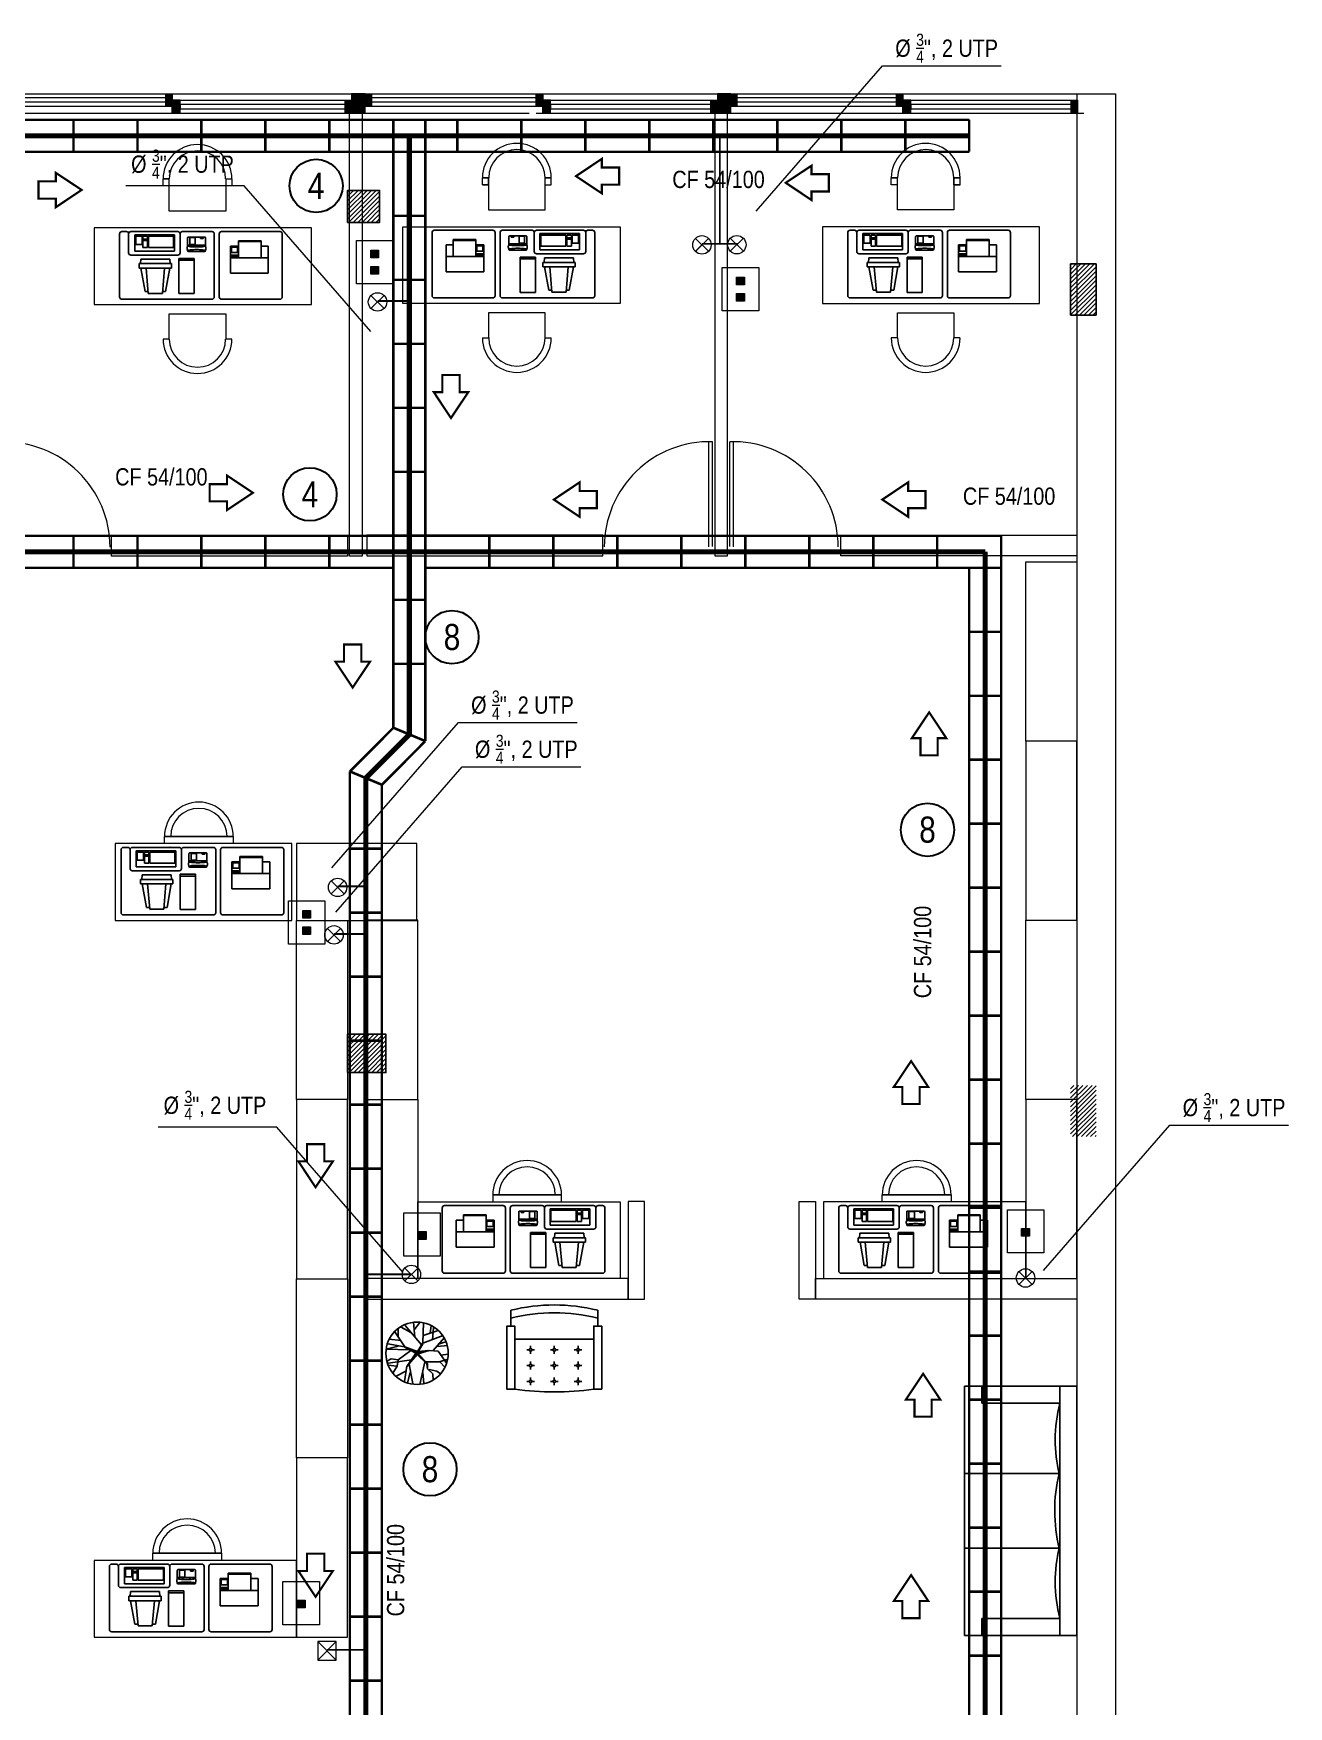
# Model space of a CAD drawing. Header units: millimetres. Extents: x 0 to 126, y 0 to 76.
# Drawn here: x 13.32 to 23.13, y 24.78 to 37.85 of the extents above; entities that cross this region are included whole.
import ezdxf

# ---------------------------------------------------------------- set-up
doc = ezdxf.new("R2010")
doc.units = ezdxf.units.MM
doc.linetypes.add('Continua', pattern=[0])
doc.linetypes.add('DASHED', pattern=[0.75, 0.5, -0.25])
for name, color, linetype in [('9__9', 9, 'Continuous'), ('A-FURN-1', 7, 'Continuous'), ('E-COLUMNA', 20, 'Continuous'), ('HatchColus', 8, 'Continuous'), ('MOVABLE_FURNISHINGS', 7, 'Continuous'), ('Muebles', 2, 'Continuous'), ('TRACO01', 7, 'Continuous'), ('TRACO02', 255, 'Continuous')]:
    doc.layers.add(name, color=color, linetype=linetype)
for name, color, linetype, lineweight in [('ARQUITECTÓNICO', 152, 'Continuous', 0), ('INST. VOZ Y DATOS', 40, 'Continuous', 0), ('TEXTOS INST. VOZ Y DATOS', 1, 'Continuous', 0)]:
    doc.layers.add(name, color=color, linetype=linetype, lineweight=lineweight)
doc.styles.add('75', font='ARIALN.TTF', dxfattribs={"height": 0.135})
pattern_1 = [(45, (-703.665528, -104.339468), (-0.0176776695, 0.0176776695), [])]

# ---------------------------------------------------------------- blocks, each defined once
blk = doc.blocks.new('A$C35E06030')
at = {"layer": 'HatchColus', "linetype": 'Continua', "ltscale": 0.05}
h = blk.add_hatch(dxfattribs=at)
h.set_pattern_fill('ANSI31', color=256, scale=0.2, style=0)
h.set_pattern_definition(pattern_1)
h.paths.add_polyline_path([(5.65, 32.595), (5.65, 32.295), (5.95, 32.295), (5.95, 32.595)])
h.paths.add_polyline_path([(11.35, 32.595), (11.35, 32.345), (11.6, 32.345), (11.6, 32.595)])
h = blk.add_hatch(dxfattribs=at)
h.set_pattern_fill('ANSI31', color=256, scale=0.2, style=0)
h.set_pattern_definition(pattern_1)
h.paths.add_polyline_path([(17, 31.621), (17.2, 31.621), (17.2, 32.021), (17, 32.021)])
h = blk.add_hatch(dxfattribs=at)
h.set_pattern_fill('ANSI31', color=256, scale=0.2, style=0)
h.set_pattern_definition(pattern_1)
h.paths.add_polyline_path([(0.2, 25.603), (0, 25.603), (0, 25.203), (0.2, 25.203)])
h.paths.add_polyline_path([(5.949, 26.003), (5.649, 26.003), (5.649, 25.703), (5.949, 25.703)])
h.paths.add_polyline_path([(11.65, 26.003), (11.35, 26.003), (11.35, 25.703), (11.65, 25.703)])
h.paths.add_polyline_path([(17.2, 25.603), (17, 25.603), (17, 25.203), (17.2, 25.203)])
at = {"layer": 'E-COLUMNA', "linetype": 'Continua', "ltscale": 0.05}
for points in [[(11.35, 32.345), (11.6, 32.345), (11.6, 32.595), (11.35, 32.595)], [(17, 31.621), (17.2, 31.621), (17.2, 32.021), (17, 32.021)], [(11.35, 25.703), (11.65, 25.703), (11.65, 26.003), (11.35, 26.003)]]:
    blk.add_lwpolyline(points, close=True, dxfattribs=at)
blk = doc.blocks.new('A$C12894DB4')
at = {"layer": 'TRACO01', "color": 0}
for p, q in [((9.91, 5.66), (9.91, 5.26)), ((11.31, 5.66), (9.91, 5.66)), ((11.31, 5.46), (9.91, 5.46)), ((11.31, 5.26), (9.91, 5.26)), ((11.31, 4.66), (9.91, 4.66)), ((9.91, 4.66), (9.91, 3.46)), ((11.31, 5.66), (11.31, 5.26)), ((11.31, 4.66), (11.31, 3.46)), ((17.03, 4.24), (17.03, 4.14)), ((20.83, 4.44), (17.23, 4.44)), ((18.23, 4.2), (18.23, 4.05)), ((19.83, 4.2), (19.83, 4.05)), ((21.03, 4.24), (21.03, 4.13)), ((9.71, 2.26), (4.71, 2.26)), ((11.31, 3.46), (9.91, 3.46)), ((17.03, 3.36), (17.03, 1.44)), ((20.83, 3.04), (17.23, 3.04)), ((20.83, 1.24), (17.23, 1.24)), ((17.53, 1.57), (17.53, 1.37)), ((18.13, 1.57), (17.53, 1.57)), ((18.13, 1.37), (17.53, 1.37)), ((18.13, 1.57), (18.13, 1.37)), ((18.23, 3.43), (18.23, 3.28)), ((19.33, 2.91), (19.33, 1.37)), ((19.33, 2.91), (20.53, 2.91)), ((19.33, 1.37), (20.53, 1.37)), ((19.83, 3.43), (19.83, 3.28)), ((20.53, 2.91), (20.53, 1.37)), ((21.03, 3.36), (21.03, 1.44)), ((24.13, 3.58), (29.73, 3.58)), ((24.13, 3.58), (24.13, 1.08)), ((24.13, 1.08), (29.73, 1.08)), ((29.73, 3.58), (29.73, 1.08)), ((29.93, 3.58), (29.93, 1.98)), ((29.93, 3.58), (30.93, 3.58)), ((29.93, 1.98), (30.93, 1.98)), ((29.93, 1.68), (29.93, 1.08)), ((29.93, 1.68), (30.93, 1.68)), ((29.93, 1.08), (30.93, 1.08)), ((30.93, 3.58), (30.93, 1.98)), ((30.93, 1.68), (30.93, 1.08)), ((31.13, 2.88), (31.13, 1.08)), ((31.13, 2.88), (32.53, 2.88)), ((31.13, 1.08), (32.53, 1.08)), ((32.53, 2.88), (32.53, 1.08))]:
    blk.add_line(p, q, dxfattribs=at)
for centre, radius, start, end in [((18.18, 3.74), 1.25, 166.0825, 180), ((18.18, 3.74), 1.25, 180, 191.2958), ((17.16, 3.98), 0.2, 70.2489, 166.4245), ((17.23, 4.24), 0.2, 90, 180), ((18.07, 7.64), 3.57, 256.1032, 263.8325), ((18.64, 12.93), 8.89, 263.8325, 267.4371), ((17.99, 4.2), 0.24, 0, 90), ((19.03, 21.61), 17.58, 267.4371, 270), ((19.03, 21.61), 17.58, 270, 272.5629), ((19.42, 12.93), 8.89, 272.5629, 276.1675), ((20.07, 4.2), 0.24, 90, 180), ((19.99, 7.64), 3.57, 276.1675, 283.8968), ((20.83, 4.24), 0.2, 0, 90), ((20.9, 3.98), 0.2, 9.5352, 104.6502), ((20.4, 3.82), 0.72, 9.4076, 17.8024), ((19.88, 3.74), 1.25, 0, 9.4076), ((19.88, 3.74), 1.25, 350.5924, 360), ((17.19, 3.54), 0.24, 191.2958, 283.3617), ((17.23, 2.84), 0.2, 90, 180), ((17.23, 1.44), 0.2, 180, 270), ((18.07, -0.17), 3.57, 96.1675, 103.8968), ((16.93, 3.52), 0.369, 323.5958, 323.7272), ((18.64, -5.45), 8.89, 92.5629, 96.1675), ((17.99, 3.28), 0.24, 270, 0), ((19.03, -14.14), 17.58, 90, 92.5629), ((19.03, -14.14), 17.58, 87.4371, 90), ((19.42, -5.45), 8.89, 83.8325, 87.4371), ((20.07, 3.28), 0.24, 180, 270), ((19.99, -0.17), 3.57, 76.6383, 83.8325), ((20.87, 3.54), 0.24, 256.6383, 358.4297), ((20.83, 2.84), 0.2, 0, 90), ((20.83, 1.44), 0.2, 270, 0)]:
    blk.add_arc(centre, radius, start, end, dxfattribs=at)
at = {"layer": 'TRACO02', "color": 0}
for p, q in [((0.5, 15.04), (13.5, 15.04)), ((35.6, 15.04), (15.6, 15.04)), ((0, 14.54), (0, 0.54)), ((14, 14.54), (14, 0.54)), ((15.1, 14.54), (15.1, 0.54)), ((19.55, 6), (19.55, 13.8)), ((22.95, 13.8), (19.55, 13.8)), ((22.95, 6), (22.95, 13.8)), ((24.99, 8.15), (25.9, 13.35)), ((25.9, 13.35), (26.59, 13.35)), ((26.13, 8.15), (26.62, 13.75)), ((26.62, 13.75), (29.75, 13.75)), ((30.24, 8.15), (29.75, 13.75)), ((29.79, 13.35), (30.47, 13.35)), ((31.39, 8.15), (30.47, 13.35)), ((36.1, 14.54), (36.1, 0.54)), ((11.51, 9.26), (3.11, 9.26)), ((3.11, 9.26), (3.11, 3.26)), ((11.51, 9.26), (11.51, 3.26)), ((24.59, 8.15), (31.79, 8.15)), ((24.59, 7.15), (24.59, 8.15)), ((31.79, 7.15), (31.79, 8.15)), ((11.51, 5.86), (3.11, 5.86)), ((4.71, 5.86), (4.71, 2.06)), ((9.71, 5.86), (9.71, 2.06)), ((22.95, 6.4), (19.55, 6.4)), ((22.95, 6), (19.55, 6)), ((22.7, 4.74), (22.7, 0.54)), ((33.6, 5.24), (23.2, 5.24)), ((23.93, 4.38), (32.73, 4.38)), ((23.93, 4.38), (23.93, 0.78)), ((24.59, 7.15), (31.79, 7.15)), ((24.98, 6.15), (24.89, 7.15)), ((24.98, 6.15), (31.4, 6.15)), ((31.4, 6.15), (31.49, 7.15)), ((32.73, 4.38), (32.73, 0.78)), ((34.1, 4.74), (34.1, 0.54)), ((0.5, 0.04), (13.5, 0.04)), ((4.71, 3.26), (3.11, 3.26)), ((9.71, 2.06), (4.71, 2.06)), ((11.51, 3.26), (9.71, 3.26)), ((22.2, 0.04), (15.6, 0.04)), ((33.6, 0.04), (23.2, 0.04)), ((23.93, 0.78), (32.73, 0.78)), ((35.6, 0.04), (34.6, 0.04))]:
    blk.add_line(p, q, dxfattribs=at)
for centre, radius, start, end in [((0.5, 14.54), 0.5, 90, 180), ((13.5, 14.54), 0.5, 0, 90), ((15.6, 14.54), 0.5, 90, 180), ((35.6, 14.54), 0.5, 0, 90), ((23.2, 4.74), 0.5, 90, 180), ((33.6, 4.74), 0.5, 0, 90), ((0.5, 0.54), 0.5, 180, 270), ((13.5, 0.54), 0.5, 270, 0), ((15.6, 0.54), 0.5, 180, 270), ((22.2, 0.54), 0.5, 270, 0), ((23.2, 0.54), 0.5, 180, 270), ((27.71, -4.98), 5.57, 115.6743, 116.5651), ((29.09, -4.98), 5.57, 63.4349, 64.3257), ((33.6, 0.54), 0.5, 270, 0), ((34.6, 0.54), 0.5, 180, 270), ((35.6, 0.54), 0.5, 270, 0)]:
    blk.add_arc(centre, radius, start, end, dxfattribs=at)
blk = doc.blocks.new('FIXT-SOFA3672')
at = {"layer": 'A-FURN-1'}
for p, q in [((35.919106, 36.03653), (-35.919106, 36.03653)), ((-35.919106, 36.03653), (-35.919106, 0.010204)), ((35.919106, 0.010204), (35.919106, 36.03653)), ((-35.896767, 30.508681), (35.914639, 30.508681)), ((-31.016712, 5.575283), (-31.016712, 30.508681)), ((-10.734035, 30.318065), (-10.734035, -0.180412)), ((10.734035, 30.318065), (10.734035, -0.180412)), ((31.016712, 5.575283), (31.016712, 30.508681)), ((-35.896767, 5.575283), (-31.016712, 5.575283)), ((35.896767, 5.575283), (31.016712, 5.575283)), ((-35.919106, 0.010204), (35.919106, 0.010204))]:
    blk.add_line(p, q, dxfattribs=at)
for centre, radius, start, end in [((-20.12418, 71.160164), 42.085514, 255, 269.461553), ((-20.176819, 65.559021), 36.484119, 269.461552, 284.999998), ((-0.096013, 70.019703), 41.102158, 255, 270.121624), ((-0.098873, 71.366776), 42.449238, 270.121624, 285.000001), ((20.176819, 65.559021), 36.484119, 255.000002, 270.538448), ((20.12418, 71.160164), 42.085514, 270.538447, 285)]:
    blk.add_arc(centre, radius, start, end, dxfattribs=at)
blk = doc.blocks.new('arbolp114')
at = {"color": 0, "linetype": 'ByBlock'}
for p, q in [((-0.319, 0.205), (-0.389, 0.318)), ((-0.182, 0.289), (-0.333, 0.369)), ((-0.165, 0.209), (-0.203, 0.453)), ((-0.109, 0.31), (-0.154, 0.474)), ((-0.126, 0.175), (-0.067, 0.491)), ((0.126, 0.138), (0.045, 0.503)), ((0.091, 0.306), (0.108, 0.482)), ((0.168, 0.249), (0.252, 0.332)), ((0.193, 0.26), (0.319, 0.289)), ((0.252, 0.332), (0.256, 0.436)), ((0.319, 0.289), (0.378, 0.331)), ((-0.417, 0.087), (-0.476, 0.121)), ((-0.326, 0.205), (-0.462, 0.192)), ((-0.088, 0.104), (-0.462, 0.159)), ((-0.301, 0.104), (-0.417, 0.087)), ((-0.305, 0.104), (-0.319, 0.205)), ((-0.098, -0.045), (-0.301, 0.104)), ((-0.018, -0.001), (-0.165, 0.213)), ((-0.165, 0.213), (0.001, 0.019)), ((-0.116, 0.148), (-0.006, 0.006)), ((-0.001, 0.009), (-0.116, 0.148)), ((-0.006, 0.006), (-0.013, -0.015)), ((0.151, 0.157), (-0.001, 0.009)), ((0.001, 0.019), (0.157, 0.171)), ((0.005, 0), (0.151, 0.157)), ((0.018, 0.007), (0.168, 0.165)), ((0.018, 0.007), (0.196, -0.047)), ((0.143, 0.138), (0.357, 0.138)), ((0.157, 0.171), (0.168, 0.249)), ((0.168, 0.165), (0.168, 0.249)), ((0.336, -0.035), (0.476, 0.163)), ((0.357, 0.138), (0.497, 0.096)), ((0.361, 0.133), (0.452, 0.226)), ((0.375, 0.028), (0.504, 0.012)), ((-0.494, -0.068), (-0.119, -0.057)), ((-0.305, -0.115), (-0.494, -0.068)), ((-0.203, -0.102), (-0.466, -0.152)), ((-0.256, -0.207), (-0.452, -0.228)), ((-0.195, -0.102), (-0.354, -0.342)), ((-0.203, -0.098), (-0.119, -0.057)), ((0.008, -0.026), (-0.195, -0.102)), ((0.073, -0.134), (-0.193, -0.447)), ((-0.179, -0.095), (0.011, -0.018)), ((-0.116, -0.063), (0.005, -0.003)), ((-0.013, -0.015), (-0.116, -0.063)), ((-0.098, -0.045), (-0.018, -0.001)), ((-0.033, -0.258), (-0.056, -0.497)), ((0.174, -0.042), (0.005, 0)), ((0.005, -0.003), (0.068, -0.021)), ((0.008, -0.026), (0.193, -0.047)), ((0.008, -0.026), (0.094, -0.169)), ((0.011, -0.018), (0.174, -0.042)), ((0.017, -0.021), (0.094, -0.152)), ((0.094, -0.161), (0.417, -0.287)), ((0.094, -0.169), (0.105, -0.493)), ((0.196, -0.047), (0.336, -0.035)), ((0.245, -0.22), (0.266, -0.409)), ((0.256, -0.047), (0.438, -0.253)), ((0.319, -0.11), (0.494, -0.123)), ((0.34, -0.144), (0.459, -0.186)), ((-0.305, -0.27), (-0.305, -0.392)), ((-0.098, -0.333), (-0.256, -0.417)), ((-0.044, -0.376), (0.042, -0.493)), ((0.098, -0.287), (0.336, -0.363)), ((0.21, -0.329), (0.224, -0.442))]:
    blk.add_line(p, q, dxfattribs=at)
blk.add_circle((0, 0), 0.5, dxfattribs=at)
blk = doc.blocks.new('A$C6B612579')
at = {"layer": '9__9', "color": 253, "extrusion": (0, 0, -1), "xscale": 4.875, "yscale": 4.875, "zscale": 4.875}
blk.add_blockref('arbolp114', (-2.46, 2.44), dxfattribs=at)
blk = doc.blocks.new('Sillon_2')
at = {"layer": 'MOVABLE_FURNISHINGS', "color": 7, "linetype": 'Continuous'}
for points in [[(0.0375, 0.75), (0.0375, 0.675, -0.1212121), (0.8625, 0.675), (0.8625, 0.75, 0.1212121)], [(0.2125, 0.375, -1), (0.2375, 0.375, -1)], [(0.4375, 0.375, -1), (0.4625, 0.375, -1)], [(0.6625, 0.375, -1), (0.6875, 0.375, -1)], [(0.2125, 0.225, -1), (0.2375, 0.225, -1)], [(0.4375, 0.225, -1), (0.4625, 0.225, -1)], [(0.6625, 0.225, -1), (0.6875, 0.225, -1)], [(0.2125, 0.075, -1), (0.2375, 0.075, -1)], [(0.4375, 0.075, -1), (0.4625, 0.075, -1)], [(0.6625, 0.075, -1), (0.6875, 0.075, -1)]]:
    blk.add_lwpolyline(points, format="xyb", close=True, dxfattribs=at)
for points in [[(0.8625, 0.6), (0.8625, 0.675, 0.1212121), (0.0375, 0.675), (0.0375, 0.6)], [(0.0375, 0), (0.075, 0, 0.0666667), (0.825, 0), (0.8625, 0)]]:
    blk.add_lwpolyline(points, format="xyb", dxfattribs=at)
for points in [[(0, 0), (0.075, 0), (0.075, 0.6), (0, 0.6)], [(0.825, 0), (0.9, 0), (0.9, 0.6), (0.825, 0.6)]]:
    blk.add_lwpolyline(points, close=True, dxfattribs=at)
for points in [[(0.075, 0.475), (0.825, 0.475)], [(0.1875, 0.375), (0.2125, 0.375)], [(0.225, 0.4125), (0.225, 0.3875)], [(0.225, 0.3625), (0.225, 0.3375)], [(0.2375, 0.375), (0.2625, 0.375)], [(0.4125, 0.375), (0.4375, 0.375)], [(0.45, 0.4125), (0.45, 0.3875)], [(0.45, 0.3625), (0.45, 0.3375)], [(0.4625, 0.375), (0.4875, 0.375)], [(0.6375, 0.375), (0.6625, 0.375)], [(0.675, 0.4125), (0.675, 0.3875)], [(0.675, 0.3625), (0.675, 0.3375)], [(0.6875, 0.375), (0.7125, 0.375)], [(0.1875, 0.225), (0.2125, 0.225)], [(0.225, 0.2625), (0.225, 0.2375)], [(0.225, 0.2125), (0.225, 0.1875)], [(0.2375, 0.225), (0.2625, 0.225)], [(0.4125, 0.225), (0.4375, 0.225)], [(0.45, 0.2625), (0.45, 0.2375)], [(0.45, 0.2125), (0.45, 0.1875)], [(0.4625, 0.225), (0.4875, 0.225)], [(0.6375, 0.225), (0.6625, 0.225)], [(0.675, 0.2625), (0.675, 0.2375)], [(0.675, 0.2125), (0.675, 0.1875)], [(0.6875, 0.225), (0.7125, 0.225)], [(0.1875, 0.075), (0.2125, 0.075)], [(0.225, 0.1125), (0.225, 0.0875)], [(0.225, 0.0625), (0.225, 0.0375)], [(0.2375, 0.075), (0.2625, 0.075)], [(0.4125, 0.075), (0.4375, 0.075)], [(0.45, 0.1125), (0.45, 0.0875)], [(0.45, 0.0625), (0.45, 0.0375)], [(0.4625, 0.075), (0.4875, 0.075)], [(0.6375, 0.075), (0.6625, 0.075)], [(0.675, 0.1125), (0.675, 0.0875)], [(0.675, 0.0625), (0.675, 0.0375)], [(0.6875, 0.075), (0.7125, 0.075)]]:
    blk.add_lwpolyline(points, dxfattribs=at)
blk = doc.blocks.new('A$C1BEB1155')
at = {"layer": 'INST. VOZ Y DATOS', "color": 6}
for points in [[(0, 0.144), (0.144, 0)], [(0, 0), (0.144, 0.144)]]:
    blk.add_lwpolyline(points, dxfattribs=at)
blk.add_lwpolyline([(0.144, 0.144), (0, 0.144), (0, 0), (0.144, 0)], close=True, dxfattribs=at)

msp = doc.modelspace()

# ---------------------------------------------------------------- hatches: boundary and pattern name
at = {"layer": 'ARQUITECTÓNICO'}
h = msp.add_hatch(color=0, dxfattribs=at)
h.paths.add_polyline_path([(14.405, 37.233), (14.468, 37.233), (14.468, 37.333), (14.405, 37.333)])
h.paths.add_polyline_path([(14.405, 37.283), (14.405, 37.383), (14.354, 37.383), (14.354, 37.283)])
h = msp.add_hatch(color=0, dxfattribs=at)
h.paths.add_polyline_path([(15.807, 37.283), (15.756, 37.283), (15.756, 37.233), (15.807, 37.233)])
h.paths.add_polyline_path([(15.807, 37.333), (15.756, 37.333), (15.756, 37.283), (15.807, 37.283)])
h = msp.add_hatch(color=0, dxfattribs=at)
h.paths.add_polyline_path([(15.807, 37.383), (15.807, 37.333), (15.912, 37.333), (15.912, 37.383)])
h.paths.add_polyline_path([(15.807, 37.333), (15.807, 37.283), (15.912, 37.283), (15.912, 37.333)])
h.paths.add_polyline_path([(15.912, 37.233), (15.912, 37.283), (15.807, 37.283), (15.807, 37.233)])
for points in [[(15.963, 37.383), (15.912, 37.383), (15.912, 37.283), (15.963, 37.283)], [(18.817, 37.383), (18.766, 37.383), (18.766, 37.283), (18.817, 37.283)]]:
    msp.add_hatch(color=0, dxfattribs=at).paths.add_polyline_path(points)
h = msp.add_hatch(color=0, dxfattribs=at)
h.paths.add_polyline_path([(17.3, 37.233), (17.362, 37.233), (17.362, 37.333), (17.3, 37.333)])
h.paths.add_polyline_path([(17.3, 37.283), (17.3, 37.383), (17.249, 37.383), (17.249, 37.283)])
h = msp.add_hatch(color=0, dxfattribs=at)
h.paths.add_polyline_path([(18.665, 37.283), (18.614, 37.283), (18.614, 37.233), (18.665, 37.233)])
h.paths.add_polyline_path([(18.665, 37.333), (18.614, 37.333), (18.614, 37.283), (18.665, 37.283)])
h = msp.add_hatch(color=0, dxfattribs=at)
h.paths.add_polyline_path([(18.665, 37.383), (18.665, 37.333), (18.769, 37.333), (18.769, 37.383)])
h.paths.add_polyline_path([(18.665, 37.333), (18.665, 37.283), (18.769, 37.283), (18.769, 37.333)])
h.paths.add_polyline_path([(18.769, 37.233), (18.769, 37.283), (18.665, 37.283), (18.665, 37.233)])
h = msp.add_hatch(color=0, dxfattribs=at)
h.paths.add_polyline_path([(20.115, 37.233), (20.178, 37.233), (20.178, 37.333), (20.115, 37.333)])
h.paths.add_polyline_path([(20.115, 37.283), (20.115, 37.383), (20.064, 37.383), (20.064, 37.283)])
h = msp.add_hatch(color=0, dxfattribs=at)
h.paths.add_polyline_path([(21.48, 37.283), (21.429, 37.283), (21.429, 37.233), (21.48, 37.233)])
h.paths.add_polyline_path([(21.48, 37.333), (21.429, 37.333), (21.429, 37.283), (21.48, 37.283)])
at = {"layer": 'INST. VOZ Y DATOS'}
for points in [[(15.957, 36.162), (16.017, 36.162), (16.017, 36.102), (15.957, 36.102)], [(15.957, 36.033), (16.017, 36.033), (16.017, 35.973), (15.957, 35.973)], [(18.815, 35.951), (18.876, 35.951), (18.876, 35.891), (18.815, 35.891)], [(18.815, 35.822), (18.876, 35.822), (18.876, 35.762), (18.815, 35.762)], [(15.425, 31.003), (15.485, 31.003), (15.485, 30.943), (15.425, 30.943)], [(15.425, 30.874), (15.485, 30.874), (15.485, 30.814), (15.425, 30.814)], [(21.043, 28.518), (21.103, 28.518), (21.103, 28.457), (21.043, 28.457)], [(16.328, 28.493), (16.388, 28.493), (16.388, 28.433), (16.328, 28.433)], [(15.383, 25.613), (15.443, 25.613), (15.443, 25.553), (15.383, 25.553)]]:
    msp.add_hatch(color=256, dxfattribs=at).paths.add_polyline_path(points)

# ---------------------------------------------------------------- linework, layer by layer
at = {"layer": 'ARQUITECTÓNICO', "ltscale": 0.3}
for p, q in [((11.505, 37.383), (17.195, 37.383)), ((17.195, 37.383), (21.775, 37.383)), ((11.505, 37.233), (17.195, 37.233)), ((17.25, 37.233), (21.53, 37.233))]:
    msp.add_line(p, q, dxfattribs=at)
at = {"layer": 'ARQUITECTÓNICO', "color": 0}
for p, q in [((14.405, 37.283), (13.041, 37.283)), ((14.405, 37.233), (14.405, 37.383)), ((14.405, 37.333), (14.405, 37.233)), ((14.405, 37.333), (15.756, 37.333)), ((17.3, 37.283), (15.935, 37.283)), ((17.3, 37.233), (17.3, 37.383)), ((17.3, 37.333), (17.3, 37.233)), ((17.3, 37.333), (18.614, 37.333)), ((20.115, 37.283), (18.75, 37.283)), ((20.115, 37.233), (20.115, 37.383)), ((20.115, 37.333), (20.115, 37.233)), ((20.115, 37.333), (21.429, 37.333)), ((14.382, 36.718), (14.334, 36.718)), ((17.318, 36.727), (17.366, 36.727)), ((20.073, 36.727), (20.024, 36.727)), ((14.382, 35.467), (14.334, 35.467)), ((14.871, 35.467), (14.827, 35.467)), ((16.829, 35.476), (16.877, 35.476)), ((17.318, 35.476), (17.366, 35.476)), ((20.072, 35.476), (20.024, 35.476)), ((20.561, 35.476), (20.513, 35.476)), ((20.513, 35.476), (20.513, 35.476)), ((14.882, 31.58), (14.344, 31.58)), ((16.909, 28.78), (17.447, 28.78)), ((20.491, 28.78), (19.953, 28.78)), ((14.791, 25.98), (14.253, 25.98))]:
    msp.add_line(p, q, dxfattribs=at)
at = {"layer": 'ARQUITECTÓNICO', "linetype": 'Continuous', "ltscale": 0.03}
msp.add_line((21.475, 37.383), (21.475, 23.083), dxfattribs=at)
at = {"layer": 'ARQUITECTÓNICO'}
for p, q in [((21.775, 37.383), (21.775, 7.033)), ((18.599, 33.844), (18.599, 34.661)), ((18.627, 33.846), (18.627, 34.664)), ((18.763, 33.846), (18.763, 34.664)), ((18.791, 33.844), (18.791, 34.661))]:
    msp.add_line(p, q, dxfattribs=at)
at = {"layer": 'ARQUITECTÓNICO', "ltscale": 10}
msp.add_line((21.475, 37.233), (21.475, 23.083), dxfattribs=at)
at = {"layer": 'ARQUITECTÓNICO', "color": 252}
for p, q in [((21.475, 27.285), (20.596, 27.285)), ((20.596, 27.285), (20.596, 25.338)), ((20.732, 27.285), (20.732, 27.152)), ((20.732, 27.152), (21.34, 27.152)), ((21.335, 26.603), (20.592, 26.603)), ((21.335, 26.021), (20.592, 26.021)), ((20.732, 25.339), (20.732, 25.471)), ((20.732, 25.471), (21.34, 25.471)), ((20.596, 25.338), (21.475, 25.338))]:
    msp.add_line(p, q, dxfattribs=at)
at = {"layer": 'ARQUITECTÓNICO', "color": 0}
for points in [[(13.092, 37.32), (14.354, 37.32), (14.354, 37.352), (13.092, 37.352)], [(14.405, 37.283), (14.354, 37.283), (14.354, 37.383), (14.405, 37.383)], [(14.405, 37.233), (14.468, 37.233), (14.468, 37.333), (14.405, 37.333)], [(14.468, 37.267), (15.756, 37.267), (15.756, 37.299), (14.468, 37.299)], [(15.807, 37.233), (15.756, 37.233), (15.756, 37.333), (15.807, 37.333)], [(15.807, 37.233), (15.912, 37.233), (15.912, 37.383), (15.807, 37.383)], [(15.963, 37.283), (15.912, 37.283), (15.912, 37.383), (15.963, 37.383)], [(15.963, 37.32), (17.249, 37.32), (17.249, 37.352), (15.963, 37.352)], [(17.3, 37.283), (17.249, 37.283), (17.249, 37.383), (17.3, 37.383)], [(17.3, 37.233), (17.362, 37.233), (17.362, 37.333), (17.3, 37.333)], [(17.362, 37.267), (18.625, 37.267), (18.625, 37.299), (17.362, 37.299)], [(18.665, 37.233), (18.614, 37.233), (18.614, 37.333), (18.665, 37.333)], [(18.665, 37.233), (18.769, 37.233), (18.769, 37.383), (18.665, 37.383)], [(18.817, 37.283), (18.766, 37.283), (18.766, 37.383), (18.817, 37.383)], [(18.802, 37.32), (20.064, 37.32), (20.064, 37.352), (18.802, 37.352)], [(20.115, 37.283), (20.064, 37.283), (20.064, 37.383), (20.115, 37.383)], [(20.115, 37.233), (20.178, 37.233), (20.178, 37.333), (20.115, 37.333)], [(20.178, 37.267), (21.441, 37.267), (21.441, 37.299), (20.178, 37.299)], [(21.48, 37.233), (21.429, 37.233), (21.429, 37.333), (21.48, 37.333)], [(15.789, 37.233), (15.889, 37.233), (15.889, 33.772), (15.789, 33.772)], [(18.745, 37.233), (18.645, 37.233), (18.645, 33.774), (18.745, 33.774)], [(16.207, 36.345), (17.904, 36.345), (17.904, 35.745), (16.207, 35.745)], [(21.183, 36.345), (19.487, 36.345), (19.487, 35.745), (21.183, 35.745)], [(15.493, 36.336), (13.796, 36.336), (13.796, 35.736), (15.493, 35.736)], [(15.775, 33.772), (13.931, 33.772), (13.931, 33.932), (15.775, 33.932)], [(15.925, 33.774), (17.769, 33.774), (17.769, 33.934), (15.925, 33.934)], [(21.475, 33.774), (19.631, 33.774), (19.631, 33.934), (21.475, 33.934)], [(21.475, 32.326), (21.075, 32.326), (21.075, 33.726), (21.475, 33.726)], [(21.475, 32.326), (21.075, 32.326), (21.075, 30.926), (21.475, 30.926)], [(15.34, 31.525), (13.959, 31.525), (13.959, 30.925), (15.34, 30.925)], [(14.882, 31.525), (14.344, 31.525), (14.344, 31.58), (14.882, 31.58)], [(14.794, 31.58), (14.432, 31.58), (14.432, 31.58), (14.794, 31.58)], [(15.375, 30.925), (16.315, 30.925), (16.315, 31.526), (15.375, 31.526)], [(15.775, 29.525), (15.375, 29.525), (15.375, 30.925), (15.775, 30.925)], [(15.925, 29.526), (16.325, 29.526), (16.325, 30.926), (15.925, 30.926)], [(21.475, 29.526), (21.075, 29.526), (21.075, 30.926), (21.475, 30.926)], [(15.775, 29.525), (15.375, 29.525), (15.375, 28.125), (15.775, 28.125)], [(15.925, 29.526), (16.325, 29.526), (16.325, 28.126), (15.925, 28.126)], [(21.475, 29.526), (21.075, 29.526), (21.075, 28.126), (21.475, 28.126)], [(16.909, 28.726), (17.447, 28.726), (17.447, 28.78), (16.909, 28.78)], [(16.997, 28.78), (17.359, 28.78), (17.359, 28.78), (16.997, 28.78)], [(20.491, 28.726), (19.953, 28.726), (19.953, 28.78), (20.491, 28.78)], [(20.403, 28.78), (20.041, 28.78), (20.041, 28.78), (20.403, 28.78)], [(16.325, 28.726), (17.906, 28.726), (17.906, 28.126), (16.325, 28.126)], [(17.969, 27.965), (18.095, 27.965), (18.095, 28.73), (17.969, 28.73)], [(19.431, 27.965), (19.305, 27.965), (19.305, 28.73), (19.431, 28.73)], [(21.075, 28.726), (19.494, 28.726), (19.494, 28.126), (21.075, 28.126)], [(15.775, 26.725), (15.375, 26.725), (15.375, 28.125), (15.775, 28.125)], [(15.925, 27.965), (17.969, 27.965), (17.969, 28.126), (15.925, 28.126)], [(21.475, 27.965), (19.431, 27.965), (19.431, 28.126), (21.475, 28.126)], [(15.775, 26.725), (15.375, 26.725), (15.375, 25.325), (15.775, 25.325)], [(15.375, 25.925), (13.794, 25.925), (13.794, 25.325), (15.375, 25.325)], [(14.791, 25.925), (14.253, 25.925), (14.253, 25.98), (14.791, 25.98)], [(14.703, 25.98), (14.341, 25.98), (14.341, 25.98), (14.703, 25.98)]]:
    msp.add_lwpolyline(points, close=True, dxfattribs=at)
for points in [[(14.382, 36.664), (14.334, 36.664), (14.334, 36.718), (14.382, 36.718)], [(14.823, 36.718), (14.823, 36.718), (14.823, 36.467), (14.382, 36.467), (14.382, 36.718)], [(14.823, 36.718), (14.871, 36.718), (14.871, 36.664), (14.823, 36.664)], [(16.829, 36.673), (16.877, 36.673), (16.877, 36.727), (16.829, 36.727)], [(16.877, 36.673), (16.829, 36.673), (16.829, 36.727), (16.877, 36.727)], [(16.877, 36.727), (16.877, 36.727), (16.877, 36.477), (17.318, 36.477), (17.318, 36.727)], [(17.318, 36.673), (17.366, 36.673), (17.366, 36.727), (17.318, 36.727)], [(20.073, 36.673), (20.024, 36.673), (20.024, 36.727), (20.073, 36.727)], [(20.513, 36.727), (20.513, 36.727), (20.513, 36.477), (20.073, 36.477), (20.073, 36.727)], [(20.562, 36.673), (20.513, 36.673), (20.513, 36.727), (20.562, 36.727)], [(20.513, 36.673), (20.562, 36.673), (20.562, 36.727), (20.513, 36.727)], [(14.382, 35.467), (14.382, 35.663), (14.823, 35.663), (14.823, 35.467), (14.823, 35.467)], [(17.318, 35.476), (17.318, 35.673), (16.877, 35.673), (16.877, 35.476), (16.877, 35.476)], [(20.072, 35.476), (20.072, 35.673), (20.513, 35.673), (20.513, 35.476), (20.513, 35.476)]]:
    msp.add_lwpolyline(points, dxfattribs=at)
at = {"layer": 'ARQUITECTÓNICO'}
for centre, radius, start, end in [((17.098, 36.727), 0.269, 0, 180), ((20.293, 36.727), 0.269, 0, 180), ((14.602, 36.718), 0.269, 0, 180), ((14.602, 36.718), 0.22, 0, 180), ((17.098, 36.727), 0.22, 0, 180), ((20.293, 36.727), 0.22, 0, 180), ((14.602, 35.467), 0.269, 180, 0), ((14.602, 35.467), 0.22, 180, 360), ((17.098, 35.476), 0.269, 180, 0), ((17.098, 35.476), 0.22, 180, 360), ((20.293, 35.476), 0.269, 180, 0), ((20.293, 35.476), 0.22, 180, 360), ((14.613, 31.58), 0.269, 0, 180), ((14.613, 31.58), 0.22, 0, 180), ((17.178, 28.78), 0.269, 0, 180), ((20.222, 28.78), 0.269, 0, 180), ((17.178, 28.78), 0.22, 0, 180), ((20.222, 28.78), 0.22, 0, 180), ((14.522, 25.98), 0.269, 0, 180), ((14.522, 25.98), 0.22, 0, 180)]:
    msp.add_arc(centre, radius, start, end, dxfattribs=at)
at = {"layer": 'ARQUITECTÓNICO', "ltscale": 0.03}
for centre, start, end in [((13.096, 33.84), 0.1456, 91.6413), ((18.604, 33.842), 88.3587, 179.8544), ((18.786, 33.842), 0.1456, 91.6413)]:
    msp.add_arc(centre, 0.823, start, end, dxfattribs=at)
at = {"layer": 'INST. VOZ Y DATOS', "const_width": 0.02}
for points in [[(16.133, 37.18), (11.633, 37.18)], [(13.633, 37.18), (13.633, 36.93)], [(14.133, 37.18), (14.133, 36.93)], [(14.633, 37.18), (14.633, 36.93)], [(15.133, 37.18), (15.133, 36.93)], [(15.633, 37.18), (15.633, 36.93)], [(16.133, 32.93), (16.133, 37.18)], [(16.133, 37.18), (20.633, 37.18)], [(16.383, 32.93), (16.383, 37.18)], [(16.633, 36.93), (16.633, 37.18)], [(17.133, 36.93), (17.133, 37.18)], [(17.633, 36.93), (17.633, 37.18)], [(18.133, 36.93), (18.133, 37.18)], [(18.633, 36.93), (18.633, 37.18)], [(19.133, 36.93), (19.133, 37.18)], [(19.633, 36.93), (19.633, 37.18)], [(20.133, 36.93), (20.133, 37.18)], [(20.633, 36.93), (20.633, 37.18)], [(16.133, 36.93), (11.633, 36.93)], [(16.383, 36.93), (16.133, 36.93)], [(16.133, 36.93), (20.633, 36.93)], [(16.383, 36.43), (16.133, 36.43)], [(16.383, 35.93), (16.133, 35.93)], [(16.383, 35.43), (16.133, 35.43)], [(16.383, 34.93), (16.133, 34.93)], [(16.383, 34.43), (16.133, 34.43)], [(8.133, 33.93), (16.133, 33.93)], [(13.633, 33.68), (13.633, 33.93)], [(14.133, 33.68), (14.133, 33.93)], [(14.633, 33.68), (14.633, 33.93)], [(15.133, 33.68), (15.133, 33.93)], [(15.633, 33.68), (15.633, 33.93)], [(16.383, 33.93), (16.133, 33.93)], [(16.383, 33.93), (20.883, 33.93)], [(16.883, 33.68), (16.883, 33.93)], [(17.383, 33.68), (17.383, 33.93)], [(17.883, 33.68), (17.883, 33.93)], [(18.383, 33.68), (18.383, 33.93)], [(18.883, 33.68), (18.883, 33.93)], [(19.383, 33.68), (19.383, 33.93)], [(19.883, 33.68), (19.883, 33.93)], [(20.383, 33.68), (20.383, 33.93)], [(20.883, 33.68), (20.883, 33.93)], [(8.133, 33.68), (16.133, 33.68)], [(16.383, 33.68), (20.883, 33.68)], [(20.633, 25.68), (20.633, 33.68)], [(20.883, 25.68), (20.883, 33.68)], [(16.383, 33.43), (16.133, 33.43)], [(20.883, 33.18), (20.633, 33.18)], [(16.133, 32.43), (16.133, 32.93)], [(16.383, 32.93), (16.133, 32.93)], [(16.383, 32.326), (16.383, 32.93)], [(20.883, 32.68), (20.633, 32.68)], [(16.133, 32.43), (15.793, 32.089)], [(16.383, 32.326), (16.133, 32.43)], [(16.383, 32.326), (16.043, 31.985)], [(20.883, 32.18), (20.633, 32.18)], [(15.793, 31.485), (15.793, 32.089)], [(16.043, 31.985), (15.793, 32.089)], [(16.043, 31.485), (16.043, 31.985)], [(20.883, 31.68), (20.633, 31.68)], [(15.793, 20.485), (15.793, 31.485)], [(16.043, 31.485), (15.793, 31.485)], [(16.043, 20.382), (16.043, 31.485)], [(20.883, 31.18), (20.633, 31.18)], [(16.043, 30.985), (15.793, 30.985)], [(20.883, 30.68), (20.633, 30.68)], [(16.043, 30.485), (15.793, 30.485)], [(20.883, 30.18), (20.633, 30.18)], [(16.043, 29.985), (15.793, 29.985)], [(20.883, 29.68), (20.633, 29.68)], [(16.043, 29.485), (15.793, 29.485)], [(20.883, 29.18), (20.633, 29.18)], [(16.043, 28.985), (15.793, 28.985)], [(20.883, 28.68), (20.633, 28.68)], [(16.043, 28.485), (15.793, 28.485)], [(20.883, 28.18), (20.633, 28.18)], [(16.043, 27.985), (15.793, 27.985)], [(20.883, 27.68), (20.633, 27.68)], [(16.043, 27.485), (15.793, 27.485)], [(20.883, 27.18), (20.633, 27.18)], [(16.043, 26.985), (15.793, 26.985)], [(20.883, 26.68), (20.633, 26.68)], [(16.043, 26.485), (15.793, 26.485)], [(20.883, 26.18), (20.633, 26.18)], [(16.043, 25.985), (15.793, 25.985)], [(20.883, 25.68), (20.633, 25.68)], [(20.633, 24.18), (20.633, 25.68)], [(20.883, 25.68), (20.633, 25.68)], [(20.883, 24.18), (20.883, 25.68)], [(16.043, 25.485), (15.793, 25.485)], [(20.883, 25.18), (20.633, 25.18)], [(16.043, 24.985), (15.793, 24.985)]]:
    msp.add_lwpolyline(points, dxfattribs=at)
at = {"layer": 'INST. VOZ Y DATOS', "color": 6, "const_width": 0.04}
for points in [[(16.258, 37.055), (11.633, 37.055)], [(16.008, 37.055), (20.633, 37.055)], [(16.258, 32.805), (16.258, 37.055)], [(8.133, 33.805), (16.258, 33.805)], [(16.258, 33.805), (20.758, 33.805)], [(20.758, 25.68), (20.758, 33.805)], [(16.258, 32.378), (16.258, 32.93)], [(16.258, 32.378), (15.918, 32.037)], [(15.918, 31.485), (15.918, 32.037)], [(15.918, 20.434), (15.918, 31.485)], [(20.758, 24.18), (20.758, 25.68)]]:
    msp.add_lwpolyline(points, dxfattribs=at)
at = {"layer": 'INST. VOZ Y DATOS', "color": 6, "linetype": 'DASHED', "ltscale": 0.01, "const_width": 0.015}
for points in [[(18.684, 37.055), (18.684, 36.211)], [(18.544, 36.211), (18.824, 36.211)], [(16.009, 35.765), (16.258, 35.765)], [(15.697, 31.191), (15.918, 31.191)], [(15.669, 30.819), (15.925, 30.819)], [(15.918, 28.159), (16.273, 28.159)], [(15.614, 25.226), (15.918, 25.226)]]:
    msp.add_lwpolyline(points, dxfattribs=at)
at = {"layer": 'INST. VOZ Y DATOS'}
for points in [[(15.845, 36.236), (16.129, 36.236), (16.129, 35.899), (15.845, 35.899)], [(15.957, 36.162), (16.017, 36.162), (16.017, 36.102), (15.957, 36.102)], [(15.957, 36.033), (16.017, 36.033), (16.017, 35.973), (15.957, 35.973)], [(18.703, 36.025), (18.988, 36.025), (18.988, 35.688), (18.703, 35.688)], [(18.815, 35.951), (18.876, 35.951), (18.876, 35.891), (18.815, 35.891)], [(18.815, 35.822), (18.876, 35.822), (18.876, 35.762), (18.815, 35.762)], [(15.313, 31.077), (15.597, 31.077), (15.597, 30.74), (15.313, 30.74)], [(15.425, 31.003), (15.485, 31.003), (15.485, 30.943), (15.425, 30.943)], [(15.425, 30.874), (15.485, 30.874), (15.485, 30.814), (15.425, 30.814)], [(16.215, 28.639), (16.499, 28.639), (16.499, 28.302), (16.215, 28.302)], [(20.931, 28.664), (21.215, 28.664), (21.215, 28.327), (20.931, 28.327)], [(21.042, 28.518), (21.103, 28.518), (21.103, 28.458), (21.042, 28.458)], [(16.327, 28.494), (16.388, 28.494), (16.388, 28.433), (16.327, 28.433)], [(15.27, 25.759), (15.555, 25.759), (15.555, 25.422), (15.27, 25.422)], [(15.382, 25.614), (15.443, 25.614), (15.443, 25.553), (15.382, 25.553)]]:
    msp.add_lwpolyline(points, close=True, dxfattribs=at)
at = {"layer": 'INST. VOZ Y DATOS', "color": 6}
for points in [[(18.493, 36.254), (18.595, 36.153)], [(18.493, 36.153), (18.595, 36.254)], [(18.766, 36.255), (18.868, 36.153)], [(18.766, 36.153), (18.868, 36.255)], [(15.958, 35.808), (16.06, 35.706)], [(15.958, 35.706), (16.06, 35.808)], [(15.646, 31.234), (15.748, 31.132)], [(15.646, 31.132), (15.748, 31.234)], [(15.618, 30.863), (15.72, 30.761)], [(15.618, 30.761), (15.72, 30.863)], [(16.223, 28.209), (16.324, 28.108)], [(16.223, 28.108), (16.324, 28.209)], [(21.022, 28.182), (21.124, 28.08)], [(21.022, 28.08), (21.124, 28.182)], [(15.563, 25.269), (15.665, 25.167)], [(15.563, 25.167), (15.665, 25.269)]]:
    msp.add_lwpolyline(points, dxfattribs=at)
at = {"layer": 'INST. VOZ Y DATOS', "color": 6, "ltscale": 0.1}
for points in [[(18.493, 36.254), (18.595, 36.153)], [(18.595, 36.254), (18.493, 36.152)], [(18.766, 36.255), (18.868, 36.153)], [(18.868, 36.255), (18.766, 36.153)], [(15.958, 35.808), (16.06, 35.706)], [(16.06, 35.808), (15.958, 35.706)], [(15.646, 31.234), (15.748, 31.132)], [(15.748, 31.234), (15.646, 31.132)], [(15.618, 30.863), (15.72, 30.761)], [(15.72, 30.863), (15.618, 30.761)], [(16.223, 28.209), (16.324, 28.108)], [(16.324, 28.209), (16.223, 28.108)], [(21.022, 28.182), (21.124, 28.08)], [(21.124, 28.182), (21.022, 28.08)]]:
    msp.add_lwpolyline(points, dxfattribs=at)
for centre in [(18.544, 36.203), (18.817, 36.204), (16.009, 35.757), (15.697, 31.183), (15.669, 30.812), (16.274, 28.159), (21.073, 28.131)]:
    msp.add_circle(centre, 0.072, dxfattribs=at)
at = {"layer": 'TEXTOS INST. VOZ Y DATOS'}
for points in [[(18.967, 36.467), (19.956, 37.603), (20.883, 37.603)], [(15.956, 35.527), (14.967, 36.663), (14.041, 36.663)], [(15.653, 31.335), (16.641, 32.471), (17.568, 32.471)], [(15.683, 30.99), (16.671, 32.125), (17.598, 32.125)], [(16.209, 28.174), (15.221, 29.31), (14.294, 29.31)], [(21.213, 28.19), (22.202, 29.325), (23.129, 29.325)]]:
    msp.add_lwpolyline(points, dxfattribs=at)
at = {"layer": 'TEXTOS INST. VOZ Y DATOS', "const_width": 0.0168}
for points in [[(17.897, 36.74), (17.897, 36.673), (17.762, 36.673), (17.762, 36.605), (17.56, 36.74), (17.762, 36.875), (17.762, 36.808), (17.897, 36.808)], [(13.36, 36.632), (13.36, 36.699), (13.495, 36.699), (13.495, 36.766), (13.697, 36.632), (13.495, 36.497), (13.495, 36.564), (13.36, 36.564)], [(19.536, 36.688), (19.536, 36.62), (19.401, 36.62), (19.401, 36.553), (19.199, 36.688), (19.401, 36.822), (19.401, 36.755), (19.536, 36.755)], [(16.583, 35.186), (16.651, 35.186), (16.651, 35.052), (16.718, 35.052), (16.583, 34.85), (16.449, 35.052), (16.516, 35.052), (16.516, 35.186)], [(14.698, 34.266), (14.698, 34.333), (14.833, 34.333), (14.833, 34.401), (15.035, 34.266), (14.833, 34.131), (14.833, 34.199), (14.698, 34.199)], [(17.723, 34.213), (17.723, 34.146), (17.589, 34.146), (17.589, 34.078), (17.387, 34.213), (17.589, 34.348), (17.589, 34.28), (17.723, 34.28)], [(20.291, 34.213), (20.291, 34.146), (20.156, 34.146), (20.156, 34.078), (19.954, 34.213), (20.156, 34.348), (20.156, 34.28), (20.291, 34.28)], [(15.815, 33.081), (15.882, 33.081), (15.882, 32.946), (15.95, 32.946), (15.815, 32.744), (15.68, 32.946), (15.747, 32.946), (15.747, 33.081)], [(20.32, 32.215), (20.252, 32.215), (20.252, 32.349), (20.185, 32.349), (20.32, 32.551), (20.454, 32.349), (20.387, 32.349), (20.387, 32.215)], [(20.179, 29.49), (20.111, 29.49), (20.111, 29.624), (20.044, 29.624), (20.179, 29.826), (20.313, 29.624), (20.246, 29.624), (20.246, 29.49)], [(15.525, 29.177), (15.593, 29.177), (15.593, 29.042), (15.66, 29.042), (15.525, 28.84), (15.391, 29.042), (15.458, 29.042), (15.458, 29.177)], [(20.273, 27.047), (20.205, 27.047), (20.205, 27.181), (20.138, 27.181), (20.273, 27.383), (20.407, 27.181), (20.34, 27.181), (20.34, 27.047)], [(15.525, 25.977), (15.593, 25.977), (15.593, 25.842), (15.66, 25.842), (15.525, 25.64), (15.391, 25.842), (15.458, 25.842), (15.458, 25.977)], [(20.179, 25.473), (20.111, 25.473), (20.111, 25.608), (20.044, 25.608), (20.179, 25.81), (20.313, 25.608), (20.246, 25.608), (20.246, 25.473)]]:
    msp.add_lwpolyline(points, close=True, dxfattribs=at)
at = {"layer": 'TEXTOS INST. VOZ Y DATOS', "lineweight": 30}
for centre in [(15.529, 36.664), (15.481, 34.254), (16.591, 33.138), (20.307, 31.633), (16.419, 26.636)]:
    msp.add_circle(centre, 0.208, dxfattribs=at)

# ---------------------------------------------------------------- block references
at = {"layer": 'ARQUITECTÓNICO', "color": 0}
msp.add_blockref('A$C35E06030', (4.425, 4.033), dxfattribs=at)
at = {"layer": 'ARQUITECTÓNICO', "rotation": 180}
for p, xscale, yscale, zscale in [((15.265, 36.308), 0.03521116158071891, 0.03521116158071891, 0.03521116158071891), ((16.435, 36.318), -0.03521116158071891, 0.03521116158080417, 0.03521116158074283), ((20.955, 36.318), 0.03521116158071891, 0.03521116158071891, 0.03521116158071891), ((15.276, 31.497), 0.03521116158071891, 0.03521116158071891, 0.03521116158071891), ((16.515, 28.698), -0.03521116158071891, 0.03521116158080417, 0.03521116158074283), ((20.885, 28.698), 0.03521116158071891, 0.03521116158071891, 0.03521116158071891), ((15.185, 25.897), 0.03521116158071891, 0.03521116158071891, 0.03521116158071891)]:
    msp.add_blockref('A$C12894DB4', p, dxfattribs=dict(at, xscale=xscale, yscale=yscale, zscale=zscale))
at = {"layer": 'ARQUITECTÓNICO', "color": 0, "xscale": -0.8229319101524197, "yscale": 0.8229319101525334, "zscale": 0.8229319101525334}
msp.add_blockref('Sillon_2', (17.761, 27.262), dxfattribs=at)
at = {"layer": 'ARQUITECTÓNICO', "color": 0, "xscale": 0.09999999999990905, "yscale": 0.09999999999990905, "zscale": 0.09999999999990905, "rotation": 180}
msp.add_blockref('A$C6B612579', (16.564, 27.787), dxfattribs=at)
at = {"layer": 'ARQUITECTÓNICO', "color": 252, "xscale": 0.0271002682929975, "yscale": 0.02439024390241684, "zscale": 0.02439024390243771, "rotation": 270}
msp.add_blockref('FIXT-SOFA3672', (20.596, 26.312), dxfattribs=at)
at = {"layer": 'Muebles', "ltscale": 0.1}
msp.add_blockref('A$C1BEB1155', (15.542, 25.146), dxfattribs=at)

# ---------------------------------------------------------------- texts
at = {"layer": 'TEXTOS INST. VOZ Y DATOS', "style": '75'}
for s, insert, char_height, width, attachment_point in [('\\A1;%%C {\\H0.7x;\\S3/4;}", 2 UTP', (20.858, 37.853), 0.135, 2.19912, 3), ('\\A1;%%C {\\H0.7x;\\S3/4;}", 2 UTP', (14.886, 36.947), 0.135, 2.19912, 3), ('4', (15.529, 36.664), 0.204, 1.84689, 5), ('CF 54/100', (18.674, 36.782), 0.135, 1.53907, 2), ('CF 54/100', (14.32, 34.458), 0.135, 1.53907, 2), ('4', (15.481, 34.254), 0.204, 1.84689, 5), ('CF 54/100', (20.945, 34.307), 0.135, 1.53907, 2), ('8', (16.591, 33.138), 0.204, 1.84689, 5), ('\\A1;%%C {\\H0.7x;\\S3/4;}", 2 UTP', (17.543, 32.721), 0.135, 2.19912, 3), ('\\A1;%%C {\\H0.7x;\\S3/4;}", 2 UTP', (17.573, 32.376), 0.135, 2.19912, 3), ('8', (20.307, 31.633), 0.204, 1.84689, 5), ('\\A1;%%C {\\H0.7x;\\S3/4;}", 2 UTP', (15.14, 29.594), 0.135, 2.19912, 3), ('\\A1;%%C {\\H0.7x;\\S3/4;}", 2 UTP', (23.104, 29.576), 0.135, 2.19912, 3), ('8', (16.419, 26.636), 0.204, 1.84689, 5)]:
    msp.add_mtext(s, dxfattribs=dict(at, insert=insert, char_height=char_height, width=width, attachment_point=attachment_point))
at = {"layer": 'TEXTOS INST. VOZ Y DATOS', "char_height": 0.135, "width": 1.53907, "attachment_point": 2, "rotation": 90, "style": '75'}
for insert in [(20.201, 30.678), (16.083, 25.848)]:
    msp.add_mtext('CF 54/100', dxfattribs=dict(at, insert=insert))

doc.saveas('drawing.dxf')
